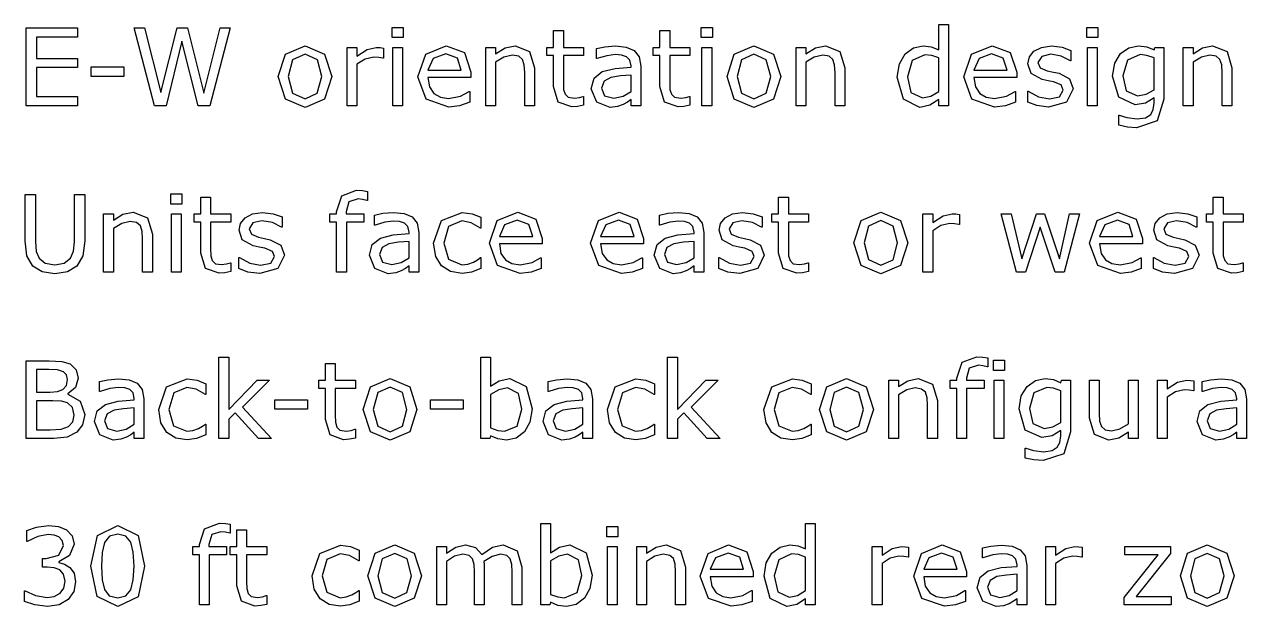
# Model space of a CAD drawing. Extents: x -17 to 192, y 167 to 459.
# Drawn here: x 4.96 to 32.18, y 185.7 to 198.66 of the extents above; entities that cross this region are included whole.
import ezdxf

# ---------------------------------------------------------------- set-up
doc = ezdxf.new("R2010")
doc.units = 0

msp = doc.modelspace()

# ---------------------------------------------------------------- linework, layer by layer
at = {"layer": 'Layer 1', "color": 7}
for points in [[(6.135664, 196.850332), (4.995038, 196.850332), (4.995038, 198.58162), (6.135664, 198.58162), (6.135664, 198.376981), (5.225256, 198.376981), (5.225256, 197.902592), (6.135664, 197.902592), (6.135664, 197.697953), (5.225256, 197.697953), (5.225256, 197.054971), (6.135664, 197.054971), (6.135664, 196.850332)], [(9.538941, 198.58162), (9.088969, 196.850332), (8.829682, 196.850332), (8.465752, 198.287452), (8.10996, 196.850332), (7.856487, 196.850332), (7.398376, 198.58162), (7.634408, 198.58162), (7.998339, 197.142175), (8.356456, 198.58162), (8.590163, 198.58162), (8.951768, 197.128221), (9.313373, 198.58162), (9.538941, 198.58162)], [(19.781326, 196.86196), (19.646451, 196.835216), (19.517389, 196.824765), (19.215082, 196.931736), (19.1116, 197.274736), (19.1116, 197.965393), (18.963935, 197.965393), (18.963935, 198.149101), (19.1116, 198.149101), (19.1116, 198.522335), (19.330191, 198.522335), (19.330191, 198.149101), (19.781326, 198.149101), (19.781326, 197.965393), (19.330191, 197.965393), (19.330191, 197.373569), (19.334842, 197.213112), (19.367399, 197.106144), (19.437162, 197.037543), (19.574363, 197.016614), (19.685984, 197.031722), (19.769699, 197.058464), (19.781328, 197.058464), (19.781326, 196.86196)], [(20.280132, 198.366517), (20.033636, 198.366517), (20.033636, 198.593246), (20.280132, 198.593246), (20.280132, 198.366517)], [(25.541432, 196.850332), (25.322841, 196.850332), (25.322841, 196.98637), (25.126342, 196.859635), (24.904262, 196.814288), (24.534518, 196.993347), (24.39848, 197.489826), (24.444989, 197.783995), (24.572888, 198.00375), (24.756597, 198.138624), (24.975188, 198.185132), (25.156572, 198.163039), (25.322841, 198.096764), (25.322841, 198.659519), (25.541432, 198.659519), (25.541432, 196.850332)], [(28.865643, 198.366517), (28.619147, 198.366517), (28.619147, 198.593246), (28.865643, 198.593246), (28.865643, 198.366517)], [(11.805079, 197.499129), (11.642298, 196.997998), (11.206279, 196.814288), (10.767934, 196.997998), (10.606316, 197.499129), (10.767934, 198.00026), (11.206279, 198.185132), (11.642298, 198.00026), (11.805079, 197.499129), (11.805079, 197.499129)], [(14.900235, 197.477037), (13.943317, 197.477037), (13.979362, 197.267749), (14.078193, 197.122408), (14.221207, 197.038691), (14.404917, 197.010788), (14.671179, 197.06311), (14.863028, 197.167755), (14.874653, 197.167755), (14.874653, 196.929397), (14.649086, 196.851494), (14.407241, 196.820101), (13.902621, 196.994509), (13.721237, 197.492152), (13.894482, 197.997934), (14.352593, 198.185132), (14.757219, 198.031653), (14.900233, 197.595633), (14.900235, 197.477037)], [(16.317588, 196.850332), (16.098997, 196.850332), (16.098997, 197.58982), (16.088533, 197.757251), (16.050163, 197.880499), (15.966447, 197.95259), (15.824596, 197.977011), (15.637398, 197.932828), (15.4502, 197.820045), (15.4502, 196.850332), (15.231609, 196.850332), (15.231609, 198.149088), (15.4502, 198.149088), (15.4502, 198.004911), (15.661815, 198.137462), (15.88622, 198.185132), (16.20713, 198.058397), (16.317588, 197.693304), (16.317588, 196.850332)], [(18.686045, 196.850332), (18.468617, 196.850332), (18.468617, 196.988696), (18.389552, 196.932885), (18.294209, 196.877073), (18.168635, 196.832891), (18.002367, 196.814291), (17.704711, 196.930562), (17.582626, 197.227056), (17.645412, 197.465413), (17.826796, 197.60959), (18.111662, 197.680517), (18.468617, 197.70842), (18.468617, 197.742141), (18.441874, 197.865389), (18.36746, 197.942126), (18.255839, 197.978173), (18.119801, 197.987486), (17.927953, 197.964229), (17.709362, 197.899118), (17.697736, 197.899118), (17.697736, 198.121196), (17.882608, 198.159565), (18.120966, 198.180494), (18.359323, 198.157237), (18.536056, 198.080497), (18.647677, 197.942134), (18.686047, 197.731682), (18.686045, 196.850332)], [(21.805618, 197.499129), (21.642838, 196.997998), (21.206818, 196.814288), (20.768474, 196.997998), (20.606856, 197.499129), (20.768474, 198.00026), (21.206818, 198.185132), (21.642838, 198.00026), (21.805618, 197.499129), (21.805618, 197.499129)], [(23.229948, 196.850332), (23.011357, 196.850332), (23.011357, 197.58982), (23.000893, 197.757251), (22.962523, 197.880499), (22.878807, 197.95259), (22.736956, 197.977011), (22.549758, 197.932828), (22.362561, 197.820045), (22.362561, 196.850332), (22.14397, 196.850332), (22.14397, 198.149088), (22.362561, 198.149088), (22.362561, 198.004911), (22.574175, 198.137462), (22.79858, 198.185132), (23.11949, 198.058397), (23.229948, 197.693304), (23.229948, 196.850332)], [(27.058779, 197.477037), (26.101862, 197.477037), (26.137906, 197.267749), (26.236738, 197.122408), (26.379752, 197.038691), (26.563461, 197.010788), (26.829724, 197.06311), (27.021573, 197.167755), (27.033189, 197.167755), (27.033189, 196.929397), (26.807621, 196.851494), (26.565776, 196.820101), (26.061156, 196.994509), (25.879773, 197.492152), (26.053018, 197.997934), (26.511129, 198.185132), (26.915753, 198.031653), (27.058768, 197.595633), (27.058779, 197.477037)], [(28.318004, 197.224728), (28.170337, 196.932885), (27.7692, 196.818939), (27.504101, 196.852658), (27.302949, 196.928233), (27.302949, 197.173568), (27.314565, 197.173568), (27.544784, 197.049156), (27.78779, 197.003811), (28.013357, 197.05032), (28.094749, 197.196822), (28.050566, 197.313093), (27.880807, 197.380533), (27.758723, 197.404954), (27.622685, 197.435185), (27.379676, 197.567736), (27.308752, 197.784), (27.341306, 197.935154), (27.442464, 198.061889), (27.607569, 198.147932), (27.833137, 198.180486), (28.068004, 198.151419), (28.266831, 198.082818), (28.266831, 197.849112), (28.255215, 197.849112), (28.051741, 197.952595), (27.816873, 197.995614), (27.614559, 197.949106), (27.532007, 197.813068), (27.582003, 197.692145), (27.740133, 197.62587), (27.875007, 197.597964), (28.000581, 197.572379), (28.235451, 197.452621), (28.318004, 197.224728), (28.318004, 197.224728)], [(30.337645, 196.997998), (30.187653, 196.513145), (29.726056, 196.358501), (29.523743, 196.373609), (29.330732, 196.414305), (29.330732, 196.637546), (29.342347, 196.637546), (29.512104, 196.586387), (29.744648, 196.554994), (29.92952, 196.581735), (30.043466, 196.656149), (30.101603, 196.765446), (30.119039, 196.908461), (30.119039, 197.027058), (29.929515, 196.908461), (29.70046, 196.870091), (29.330716, 197.037522), (29.194678, 197.511911), (29.241187, 197.800264), (29.370248, 198.010716), (29.553958, 198.138616), (29.769059, 198.185124), (29.957421, 198.161867), (30.119039, 198.093266), (30.132982, 198.149077), (30.337621, 198.149077), (30.337645, 196.997998)], [(31.85383, 196.850332), (31.635239, 196.850332), (31.635239, 197.58982), (31.624762, 197.757251), (31.586392, 197.880499), (31.502675, 197.95259), (31.360825, 197.977011), (31.173627, 197.932828), (30.986429, 197.820045), (30.986429, 196.850332), (30.767838, 196.850332), (30.767838, 198.149088), (30.986429, 198.149088), (30.986429, 198.004911), (31.198043, 198.137462), (31.422449, 198.185132), (31.743359, 198.058397), (31.853817, 197.693304), (31.85383, 196.850332)], [(11.579511, 197.499129), (11.48068, 197.873525), (11.206279, 197.996773), (10.929552, 197.873525), (10.831883, 197.499129), (10.930714, 197.128221), (11.206279, 197.002647), (11.479517, 197.127059), (11.579511, 197.499129), (11.579511, 197.499129)], [(12.953844, 197.91073), (12.942216, 197.91073), (12.846873, 197.927002), (12.73874, 197.932823), (12.543404, 197.887476), (12.362019, 197.772367), (12.362019, 196.850332), (12.143428, 196.850332), (12.143428, 198.149088), (12.362019, 198.149088), (12.362019, 197.957239), (12.591075, 198.104905), (12.794551, 198.149088), (12.877104, 198.145595), (12.953843, 198.135144), (12.953844, 197.91073)], [(13.380562, 196.850332), (13.161971, 196.850332), (13.161971, 198.149088), (13.380562, 198.149088), (13.380562, 196.850332)], [(14.687457, 197.644467), (14.600253, 197.91073), (14.340967, 198.004911), (14.060752, 197.90143), (13.943317, 197.644467), (14.687457, 197.644467)], [(20.266179, 196.850332), (20.047588, 196.850332), (20.047588, 198.149088), (20.266179, 198.149088), (20.266179, 196.850332)], [(21.580051, 197.499129), (21.48122, 197.873525), (21.206818, 197.996773), (20.930091, 197.873525), (20.832423, 197.499129), (20.931254, 197.128221), (21.206818, 197.002647), (21.480057, 197.127059), (21.580051, 197.499129), (21.580051, 197.499129)], [(25.322841, 197.170081), (25.322841, 197.915382), (25.164711, 197.970029), (25.012395, 197.985136), (24.726367, 197.857237), (24.624047, 197.49447), (24.703112, 197.142167), (24.956585, 197.022406), (25.144945, 197.063102), (25.322841, 197.170073), (25.322841, 197.170081)], [(26.846001, 197.644467), (26.758797, 197.91073), (26.499511, 198.004911), (26.219297, 197.90143), (26.101862, 197.644467), (26.846001, 197.644467)], [(28.851691, 196.850332), (28.633101, 196.850332), (28.633101, 198.149088), (28.851691, 198.149088), (28.851691, 196.850332)], [(30.119055, 197.207286), (30.119055, 197.915382), (29.956272, 197.971193), (29.807445, 197.988629), (29.523743, 197.867704), (29.420259, 197.516565), (29.496999, 197.185191), (29.751636, 197.072407), (29.942321, 197.108451), (30.119055, 197.207281), (30.119055, 197.207286)], [(7.171646, 197.502616), (6.44611, 197.502616), (6.44611, 197.713068), (7.171646, 197.713068), (7.171646, 197.502616)], [(18.468617, 197.170081), (18.468617, 197.531686), (18.232585, 197.51425), (18.018645, 197.480532), (17.866329, 197.396815), (17.808193, 197.242174), (17.87563, 197.073579), (18.081432, 197.017768), (18.291884, 197.061951), (18.468617, 197.170086), (18.468617, 197.170081)], [(12.595727, 194.743775), (12.584101, 194.743775), (12.489921, 194.764677), (12.387602, 194.776319), (12.182963, 194.713533), (12.120177, 194.48914), (12.120177, 194.444955), (12.514338, 194.444955), (12.514338, 194.261255), (12.127151, 194.261255), (12.127151, 193.14617), (11.90856, 193.14617), (11.90856, 194.261229), (11.760895, 194.261229), (11.760895, 194.444929), (11.90856, 194.444929), (11.90856, 194.48795), (12.02367, 194.84257), (12.356207, 194.966977), (12.487594, 194.960098), (12.595727, 194.943694), (12.595727, 194.743775)], [(6.298445, 193.841468), (6.256587, 193.512432), (6.121712, 193.27989), (5.912422, 193.150827), (5.63337, 193.110134), (5.349667, 193.153155), (5.146191, 193.27989), (5.010153, 193.510104), (4.969458, 193.841468), (4.969458, 194.877469), (5.199676, 194.877469), (5.199676, 193.829852), (5.218279, 193.607762), (5.283391, 193.460098), (5.421755, 193.346168), (5.633369, 193.307777), (5.844984, 193.345004), (5.98451, 193.460098), (6.04846, 193.611254), (6.068227, 193.824032), (6.068227, 194.877469), (6.298445, 194.877469), (6.298445, 193.841468)], [(8.462263, 194.662363), (8.215767, 194.662363), (8.215767, 194.889084), (8.462263, 194.889084), (8.462263, 194.662363)], [(9.555219, 193.157812), (9.420343, 193.131089), (9.291282, 193.120505), (8.988975, 193.227476), (8.885493, 193.570482), (8.885493, 194.261149), (8.737828, 194.261149), (8.737828, 194.444849), (8.885493, 194.444849), (8.885493, 194.81807), (9.104084, 194.81807), (9.104084, 194.444849), (9.555219, 194.444849), (9.555219, 194.261149), (9.104084, 194.261149), (9.104084, 193.669304), (9.108735, 193.50886), (9.141292, 193.401889), (9.211055, 193.333283), (9.348255, 193.312381), (9.459876, 193.327462), (9.543592, 193.354212), (9.55522, 193.354212), (9.555219, 193.157812)], [(22.424184, 193.157785), (22.289309, 193.131062), (22.160247, 193.120479), (21.857941, 193.22745), (21.754459, 193.570455), (21.754459, 194.261123), (21.606793, 194.261123), (21.606793, 194.444823), (21.754459, 194.444823), (21.754459, 194.818044), (21.97305, 194.818044), (21.97305, 194.444823), (22.424184, 194.444823), (22.424184, 194.261123), (21.97305, 194.261123), (21.97305, 193.669277), (21.977701, 193.508834), (22.010257, 193.401863), (22.08002, 193.333257), (22.217221, 193.312355), (22.328842, 193.327436), (22.412558, 193.354185), (22.424186, 193.354185), (22.424184, 193.157785)], [(32.106139, 193.157785), (31.971265, 193.131062), (31.842202, 193.120479), (31.539894, 193.22745), (31.436413, 193.570455), (31.436413, 194.261123), (31.288749, 194.261123), (31.288749, 194.444823), (31.436413, 194.444823), (31.436413, 194.818044), (31.655004, 194.818044), (31.655004, 194.444823), (32.106139, 194.444823), (32.106139, 194.261123), (31.655004, 194.261123), (31.655004, 193.669277), (31.65966, 193.508834), (31.692217, 193.401863), (31.76198, 193.333257), (31.89918, 193.312355), (32.010802, 193.327436), (32.094519, 193.354185), (32.106134, 193.354185), (32.106139, 193.157785)], [(7.80649, 193.14617), (7.587899, 193.14617), (7.587899, 193.885653), (7.577435, 194.053081), (7.539066, 194.17635), (7.45535, 194.248423), (7.313498, 194.272764), (7.1263, 194.228579), (6.939103, 194.115787), (6.939103, 193.14617), (6.720512, 193.14617), (6.720512, 194.444929), (6.939103, 194.444929), (6.939103, 194.300757), (7.150718, 194.433287), (7.375122, 194.480965), (7.696032, 194.35423), (7.806491, 193.989131), (7.80649, 193.14617)], [(8.448311, 193.14617), (8.22972, 193.14617), (8.22972, 194.444929), (8.448311, 194.444929), (8.448311, 193.14617)], [(10.747005, 193.520581), (10.59934, 193.228746), (10.198202, 193.11479), (9.933102, 193.148525), (9.731952, 193.22409), (9.731952, 193.469438), (9.74358, 193.469438), (9.973799, 193.345031), (10.216807, 193.299681), (10.442374, 193.346195), (10.523764, 193.492694), (10.479581, 193.608952), (10.309824, 193.676394), (10.187739, 193.700736), (10.051701, 193.730951), (9.808693, 193.863507), (9.737767, 194.079778), (9.770323, 194.230934), (9.871479, 194.357669), (10.036585, 194.443711), (10.262153, 194.476255), (10.497022, 194.447204), (10.695847, 194.378598), (10.695847, 194.144891), (10.684218, 194.144891), (10.480742, 194.24837), (10.245873, 194.291391), (10.04356, 194.244877), (9.961007, 194.108855), (10.011004, 193.987914), (10.169134, 193.921663), (10.304009, 193.893749), (10.429583, 193.868085), (10.664452, 193.748334), (10.747005, 193.520423), (10.747005, 193.520581)], [(13.74333, 193.14617), (13.525902, 193.14617), (13.525902, 193.28452), (13.446837, 193.22872), (13.351494, 193.172919), (13.22592, 193.128734), (13.059652, 193.110213), (12.761996, 193.226471), (12.63991, 193.522963), (12.702697, 193.761325), (12.884081, 193.905497), (13.168947, 193.976431), (13.525902, 194.004345), (13.525902, 194.038053), (13.499159, 194.161296), (13.424745, 194.238051), (13.313124, 194.274087), (13.177086, 194.283348), (12.985238, 194.260064), (12.766646, 194.194951), (12.755018, 194.194951), (12.755018, 194.417015), (12.93989, 194.45538), (13.178247, 194.476282), (13.416605, 194.452998), (13.593338, 194.376243), (13.704959, 194.237892), (13.743328, 194.027443), (13.74333, 193.14617)], [(15.124639, 193.227556), (14.916512, 193.14617), (14.708386, 193.117092), (14.450262, 193.157785), (14.249112, 193.283383), (14.117725, 193.494996), (14.071216, 193.793816), (14.245624, 194.293772), (14.708386, 194.475144), (14.926977, 194.443764), (15.124639, 194.367035), (15.124639, 194.124016), (15.113011, 194.124016), (14.906047, 194.243766), (14.699083, 194.285623), (14.404915, 194.160052), (14.297945, 193.793816), (14.40259, 193.432211), (14.699083, 193.306613), (14.833958, 193.324076), (14.957206, 193.369425), (15.046736, 193.420569), (15.113011, 193.468247), (15.124639, 193.468247), (15.124639, 193.227556)], [(16.491996, 193.772888), (15.535079, 193.772888), (15.571123, 193.563576), (15.669954, 193.418241), (15.812968, 193.334527), (15.996678, 193.306613), (16.26294, 193.358948), (16.454789, 193.46359), (16.466417, 193.46359), (16.466417, 193.225227), (16.24085, 193.147334), (15.999004, 193.115928), (15.494384, 193.290341), (15.313001, 193.787995), (15.486246, 194.293772), (15.944357, 194.480965), (16.348983, 194.32748), (16.491997, 193.891474), (16.491996, 193.772888)], [(18.747669, 193.772888), (17.790752, 193.772888), (17.826796, 193.563576), (17.925627, 193.418241), (18.068642, 193.334527), (18.252351, 193.306613), (18.518614, 193.358948), (18.710462, 193.46359), (18.722088, 193.46359), (18.722088, 193.225227), (18.496521, 193.147334), (18.254675, 193.115928), (17.750056, 193.290341), (17.568672, 193.787995), (17.741917, 194.293772), (18.200028, 194.480965), (18.604654, 194.32748), (18.747668, 193.891474), (18.747669, 193.772888)], [(20.088283, 193.14617), (19.870855, 193.14617), (19.870855, 193.28452), (19.79179, 193.22872), (19.696447, 193.172919), (19.570874, 193.128734), (19.404605, 193.110213), (19.106949, 193.226471), (18.984864, 193.522963), (19.047651, 193.761325), (19.229035, 193.905497), (19.513901, 193.976431), (19.870855, 194.004345), (19.870855, 194.038053), (19.844113, 194.161296), (19.769699, 194.238051), (19.658078, 194.274087), (19.52204, 194.283348), (19.330191, 194.260064), (19.1116, 194.194951), (19.099972, 194.194951), (19.099972, 194.417015), (19.284844, 194.45538), (19.523201, 194.476282), (19.761558, 194.452998), (19.938291, 194.376243), (20.049912, 194.237892), (20.088282, 194.027443), (20.088283, 193.14617)], [(21.437037, 193.520555), (21.289371, 193.22872), (20.888234, 193.114764), (20.623134, 193.148498), (20.421984, 193.224063), (20.421984, 193.469411), (20.433609, 193.469411), (20.663828, 193.345004), (20.906836, 193.299655), (21.132403, 193.346168), (21.213793, 193.492668), (21.16961, 193.608926), (20.999853, 193.676368), (20.877768, 193.70071), (20.74173, 193.730925), (20.498722, 193.863481), (20.427796, 194.079751), (20.460352, 194.230907), (20.561509, 194.357643), (20.726614, 194.443685), (20.952182, 194.476229), (21.187051, 194.447178), (21.385876, 194.378571), (21.385876, 194.144865), (21.374247, 194.144865), (21.170771, 194.248343), (20.935902, 194.291365), (20.733589, 194.244851), (20.651037, 194.108829), (20.701033, 193.987888), (20.859163, 193.921636), (20.994038, 193.893723), (21.119612, 193.868058), (21.354481, 193.748308), (21.437034, 193.520396), (21.437037, 193.520555)], [(24.632186, 193.794954), (24.469406, 193.293834), (24.033386, 193.110134), (23.595042, 193.293834), (23.433424, 193.794954), (23.595042, 194.296101), (24.033386, 194.480965), (24.469406, 194.296101), (24.632186, 193.794954), (24.632186, 193.794954)], [(25.780952, 194.206566), (25.769323, 194.206566), (25.673981, 194.22297), (25.565848, 194.228791), (25.370511, 194.183441), (25.189127, 194.068348), (25.189127, 193.14617), (24.970536, 193.14617), (24.970536, 194.444929), (25.189127, 194.444929), (25.189127, 194.253079), (25.418183, 194.400743), (25.621658, 194.444929), (25.704211, 194.441489), (25.780951, 194.43117), (25.780952, 194.206566)], [(28.457529, 194.444929), (28.119177, 193.14617), (27.916867, 193.14617), (27.583164, 194.147273), (27.25179, 193.14617), (27.05064, 193.14617), (26.708802, 194.444929), (26.936695, 194.444929), (27.17505, 193.439169), (27.49945, 194.444929), (27.679671, 194.444929), (28.012209, 193.439169), (28.237777, 194.444929), (28.457529, 194.444929)], [(29.859768, 193.772888), (28.902851, 193.772888), (28.938895, 193.563576), (29.037725, 193.418241), (29.18074, 193.334527), (29.364451, 193.306613), (29.630711, 193.358948), (29.82256, 193.46359), (29.834202, 193.46359), (29.834202, 193.225227), (29.608634, 193.147334), (29.366789, 193.115928), (28.862169, 193.290341), (28.680784, 193.787995), (28.85403, 194.293772), (29.31214, 194.480965), (29.716767, 194.32748), (29.859782, 193.891474), (29.859768, 193.772888)], [(31.11899, 193.520555), (30.971327, 193.22872), (30.57019, 193.114764), (30.305088, 193.148498), (30.103939, 193.224063), (30.103939, 193.469411), (30.115554, 193.469411), (30.345773, 193.345004), (30.588782, 193.299655), (30.81435, 193.346168), (30.895738, 193.492668), (30.851555, 193.608926), (30.681799, 193.676368), (30.559712, 193.70071), (30.423674, 193.730925), (30.180668, 193.863481), (30.109741, 194.079751), (30.142298, 194.230907), (30.243454, 194.357643), (30.408561, 194.443685), (30.634126, 194.476229), (30.868997, 194.447178), (31.067823, 194.378571), (31.067823, 194.144865), (31.056207, 194.144865), (30.852733, 194.248343), (30.617862, 194.291365), (30.415549, 194.244851), (30.332996, 194.108829), (30.382995, 193.987888), (30.541123, 193.921636), (30.675999, 193.893723), (30.801573, 193.868058), (31.036441, 193.748308), (31.118993, 193.520396), (31.11899, 193.520555)], [(16.279218, 193.940316), (16.192014, 194.206566), (15.932728, 194.300757), (15.652513, 194.197279), (15.535079, 193.940316), (16.279218, 193.940316)], [(18.534892, 193.940316), (18.447688, 194.206566), (18.188402, 194.300757), (17.908187, 194.197279), (17.790752, 193.940316), (18.534892, 193.940316)], [(24.406619, 193.794954), (24.307788, 194.169365), (24.033386, 194.292608), (23.756659, 194.169365), (23.658991, 193.794954), (23.757822, 193.424062), (24.033386, 193.29849), (24.306625, 193.422897), (24.406619, 193.794954), (24.406619, 193.794954)], [(29.646991, 193.940316), (29.559787, 194.206566), (29.300501, 194.300757), (29.020286, 194.197279), (28.902851, 193.940316), (29.646991, 193.940316)], [(13.525902, 193.465919), (13.525902, 193.827524), (13.28987, 193.810062), (13.075929, 193.776327), (12.923614, 193.692613), (12.865477, 193.537991), (12.932915, 193.369399), (13.138716, 193.313572), (13.349168, 193.357757), (13.525902, 193.465892), (13.525902, 193.465919)], [(19.870855, 193.465919), (19.870855, 193.827524), (19.634823, 193.810062), (19.420883, 193.776327), (19.268567, 193.692613), (19.210431, 193.537991), (19.277869, 193.369399), (19.48367, 193.313572), (19.694122, 193.357757), (19.870855, 193.465892), (19.870855, 193.465919)], [(6.30077, 189.974534), (6.251936, 189.746649), (6.120549, 189.583851), (5.905446, 189.474552), (5.608953, 189.442008), (4.995038, 189.442008), (4.995038, 191.173307), (5.507797, 191.173307), (5.7915, 191.159284), (5.971721, 191.101155), (6.110085, 190.972091), (6.153105, 190.784899), (6.090318, 190.57445), (5.922887, 190.436073), (5.922887, 190.426812), (6.199614, 190.272164), (6.30077, 189.974508), (6.30077, 189.974534)], [(10.459813, 189.442008), (10.171459, 189.442008), (9.650561, 190.01057), (9.50871, 189.875712), (9.50871, 189.442008), (9.290119, 189.442008), (9.290119, 191.2512), (9.50871, 191.2512), (9.50871, 190.090792), (10.140066, 190.740767), (10.41563, 190.740767), (9.812179, 190.140798), (10.459813, 189.442008)], [(12.329464, 189.453623), (12.194589, 189.4269), (12.065527, 189.416317), (11.763221, 189.523288), (11.659739, 189.866293), (11.659739, 190.556961), (11.512074, 190.556961), (11.512074, 190.740661), (11.659739, 190.740661), (11.659739, 191.113882), (11.87833, 191.113882), (11.87833, 190.740661), (12.329464, 190.740661), (12.329464, 190.556961), (11.87833, 190.556961), (11.87833, 189.965115), (11.882981, 189.804672), (11.915537, 189.697701), (11.9853, 189.629095), (12.122501, 189.608193), (12.234122, 189.623274), (12.317838, 189.650023), (12.329466, 189.650023), (12.329464, 189.453623)], [(16.26294, 190.101111), (16.216432, 189.808111), (16.093183, 189.589513), (15.911799, 189.451163), (15.694371, 189.405813), (15.50136, 189.432536), (15.338579, 189.502306), (15.324627, 189.442008), (15.119988, 189.442008), (15.119988, 191.2512), (15.338579, 191.2512), (15.338579, 190.604718), (15.533916, 190.727987), (15.76646, 190.776803), (16.129228, 190.600088), (16.26294, 190.101269), (16.26294, 190.101111)], [(20.453377, 189.442008), (20.165023, 189.442008), (19.644125, 190.01057), (19.502273, 189.875712), (19.502273, 189.442008), (19.283682, 189.442008), (19.283682, 191.2512), (19.502273, 191.2512), (19.502273, 190.090792), (20.133629, 190.740767), (20.409194, 190.740767), (19.805743, 190.140798), (20.453377, 189.442008)], [(26.412308, 191.039587), (26.400682, 191.039587), (26.306502, 191.060489), (26.204183, 191.07213), (25.999544, 191.009345), (25.936758, 190.784952), (25.936758, 190.740767), (26.330919, 190.740767), (26.330919, 190.557067), (25.943733, 190.557067), (25.943733, 189.442008), (25.725142, 189.442008), (25.725142, 190.557067), (25.577476, 190.557067), (25.577476, 190.740767), (25.725142, 190.740767), (25.725142, 190.783788), (25.840251, 191.138408), (26.172788, 191.262815), (26.304175, 191.255936), (26.412308, 191.239532), (26.412308, 191.039587)], [(26.785542, 190.958201), (26.539045, 190.958201), (26.539045, 191.184922), (26.785542, 191.184922), (26.785542, 190.958201)], [(5.913585, 190.75471), (5.892657, 190.860517), (5.825219, 190.930287), (5.692669, 190.968652), (5.499658, 190.976854), (5.225256, 190.976854), (5.225256, 190.476871), (5.522912, 190.476871), (5.694995, 190.487455), (5.813592, 190.533968), (5.890331, 190.623477), (5.913585, 190.754869), (5.913585, 190.75471)], [(7.619293, 189.442008), (7.401864, 189.442008), (7.401864, 189.580358), (7.3228, 189.524558), (7.227457, 189.468757), (7.101883, 189.424572), (6.935614, 189.406051), (6.637959, 189.522309), (6.515873, 189.818801), (6.57866, 190.057163), (6.760044, 190.201335), (7.04491, 190.272269), (7.401864, 190.300183), (7.401864, 190.333891), (7.375122, 190.457134), (7.300708, 190.533889), (7.189087, 190.569925), (7.053049, 190.579186), (6.8612, 190.555902), (6.642609, 190.490789), (6.630981, 190.490789), (6.630981, 190.712853), (6.815853, 190.751218), (7.05421, 190.77212), (7.292568, 190.748836), (7.469301, 190.672081), (7.580922, 190.53373), (7.619291, 190.323281), (7.619293, 189.442008)], [(9.000602, 189.523394), (8.792475, 189.442008), (8.584349, 189.41293), (8.326225, 189.453623), (8.125075, 189.579221), (7.993688, 189.790834), (7.947179, 190.089654), (8.121587, 190.58961), (8.584349, 190.770982), (8.80294, 190.739602), (9.000602, 190.662873), (9.000602, 190.419854), (8.988974, 190.419854), (8.78201, 190.539604), (8.575046, 190.581461), (8.280878, 190.45589), (8.173908, 190.089654), (8.278553, 189.728049), (8.575046, 189.602451), (8.709921, 189.619914), (8.833169, 189.665263), (8.922699, 189.716407), (8.988974, 189.764085), (9.000602, 189.764085), (9.000602, 189.523394)], [(13.700309, 190.090792), (13.537529, 189.589672), (13.101509, 189.405972), (12.663165, 189.589672), (12.501547, 190.090792), (12.663165, 190.591939), (13.101509, 190.776803), (13.537529, 190.591939), (13.700309, 190.090792), (13.700309, 190.090792)], [(13.474742, 190.090792), (13.375911, 190.465203), (13.101509, 190.588446), (12.824783, 190.465203), (12.727114, 190.090792), (12.825945, 189.7199), (13.101509, 189.594328), (13.374748, 189.718735), (13.474742, 190.090792), (13.474742, 190.090792)], [(16.037373, 190.09529), (15.960633, 190.447609), (15.712975, 190.568523), (15.519963, 190.526666), (15.338579, 190.420859), (15.338579, 189.67672), (15.497872, 189.618591), (15.650188, 189.602187), (15.933891, 189.720799), (16.037373, 190.095184), (16.037373, 190.09529)], [(17.612856, 189.442008), (17.395428, 189.442008), (17.395428, 189.580358), (17.316363, 189.524558), (17.22102, 189.468757), (17.095447, 189.424572), (16.929178, 189.406051), (16.631522, 189.522309), (16.509437, 189.818801), (16.572223, 190.057163), (16.753607, 190.201335), (17.038473, 190.272269), (17.395428, 190.300183), (17.395428, 190.333891), (17.368685, 190.457134), (17.294271, 190.533889), (17.182651, 190.569925), (17.046613, 190.579186), (16.854764, 190.555902), (16.636173, 190.490789), (16.624544, 190.490789), (16.624544, 190.712853), (16.809417, 190.751218), (17.047774, 190.77212), (17.286131, 190.748836), (17.462864, 190.672081), (17.574485, 190.53373), (17.612855, 190.323281), (17.612856, 189.442008)], [(18.994165, 189.523394), (18.786039, 189.442008), (18.577912, 189.41293), (18.319789, 189.453623), (18.118639, 189.579221), (17.987251, 189.790834), (17.940743, 190.089654), (18.115151, 190.58961), (18.577912, 190.770982), (18.796503, 190.739602), (18.994165, 190.662873), (18.994165, 190.419854), (18.982537, 190.419854), (18.775573, 190.539604), (18.568609, 190.581461), (18.274442, 190.45589), (18.167472, 190.089654), (18.272116, 189.728049), (18.568609, 189.602451), (18.703485, 189.619914), (18.826733, 189.665263), (18.916262, 189.716407), (18.982537, 189.764085), (18.994165, 189.764085), (18.994165, 189.523394)], [(22.481158, 189.523394), (22.273031, 189.442008), (22.064905, 189.41293), (21.806781, 189.453623), (21.605631, 189.579221), (21.474244, 189.790834), (21.427735, 190.089654), (21.602143, 190.58961), (22.064905, 190.770982), (22.283495, 190.739602), (22.481158, 190.662873), (22.481158, 190.419854), (22.469529, 190.419854), (22.262566, 190.539604), (22.055602, 190.581461), (21.761434, 190.45589), (21.654464, 190.089654), (21.759109, 189.728049), (22.055602, 189.602451), (22.190477, 189.619914), (22.313725, 189.665263), (22.403254, 189.716407), (22.469529, 189.764085), (22.481158, 189.764085), (22.481158, 189.523394)], [(23.86828, 190.090792), (23.7055, 189.589672), (23.269481, 189.405972), (22.831136, 189.589672), (22.669518, 190.090792), (22.831136, 190.591939), (23.269481, 190.776803), (23.7055, 190.591939), (23.86828, 190.090792), (23.86828, 190.090792)], [(23.642713, 190.090792), (23.543882, 190.465203), (23.269481, 190.588446), (22.992754, 190.465203), (22.895085, 190.090792), (22.993916, 189.7199), (23.269481, 189.594328), (23.542719, 189.718735), (23.642713, 190.090792), (23.642713, 190.090792)], [(25.29261, 189.442008), (25.074019, 189.442008), (25.074019, 190.181491), (25.063555, 190.348919), (25.025185, 190.472188), (24.941469, 190.544261), (24.799618, 190.568602), (24.61242, 190.524417), (24.425223, 190.411625), (24.425223, 189.442008), (24.206631, 189.442008), (24.206631, 190.740767), (24.425223, 190.740767), (24.425223, 190.596595), (24.636837, 190.729125), (24.861242, 190.776803), (25.182152, 190.650068), (25.29261, 190.284969), (25.29261, 189.442008)], [(26.771598, 189.442008), (26.553007, 189.442008), (26.553007, 190.740767), (26.771598, 190.740767), (26.771598, 189.442008)], [(28.257552, 189.589672), (28.107562, 189.104823), (27.645963, 188.950175), (27.443649, 188.965256), (27.250639, 189.005975), (27.250639, 189.229204), (27.262254, 189.229204), (27.432013, 189.178034), (27.664555, 189.146654), (27.849427, 189.173403), (27.963375, 189.247804), (28.021509, 189.357103), (28.038945, 189.50011), (28.038945, 189.618723), (27.849422, 189.50011), (27.620367, 189.461746), (27.250623, 189.629174), (27.114585, 190.103571), (27.161093, 190.391914), (27.290154, 190.602363), (27.473865, 190.730263), (27.688968, 190.776776), (27.877327, 190.753493), (28.038945, 190.684913), (28.052889, 190.740714), (28.257525, 190.740714), (28.257552, 189.589672)], [(28.038961, 189.798957), (28.038961, 190.50706), (27.876182, 190.562861), (27.727354, 190.580323), (27.443649, 190.459409), (27.340168, 190.108281), (27.416908, 189.776891), (27.671543, 189.664125), (27.862228, 189.700162), (28.038961, 189.798983), (28.038961, 189.798957)], [(29.764437, 189.442008), (29.545843, 189.442008), (29.545843, 189.586179), (29.33423, 189.452485), (29.110988, 189.405972), (28.792404, 189.530379), (28.678456, 189.897805), (28.678456, 190.740767), (28.897049, 190.740767), (28.897049, 190.001284), (28.906362, 189.831527), (28.945896, 189.71175), (29.027285, 189.63735), (29.172625, 189.614066), (29.357497, 189.658252), (29.545857, 189.771043), (29.545857, 190.74074), (29.76445, 190.74074), (29.764437, 189.442008)], [(31.005056, 190.502404), (30.99344, 190.502404), (30.898095, 190.518808), (30.789963, 190.524629), (30.594627, 190.479279), (30.413242, 190.364186), (30.413242, 189.442008), (30.194651, 189.442008), (30.194651, 190.740767), (30.413242, 190.740767), (30.413242, 190.548917), (30.642299, 190.696581), (30.845774, 190.740767), (30.928327, 190.737327), (31.005066, 190.727008), (31.005056, 190.502404)], [(32.178238, 189.442008), (31.960811, 189.442008), (31.960811, 189.580358), (31.881746, 189.524558), (31.786404, 189.468757), (31.66083, 189.424572), (31.494561, 189.406051), (31.196905, 189.522309), (31.074818, 189.818801), (31.137606, 190.057163), (31.318989, 190.201335), (31.603855, 190.272269), (31.960811, 190.300183), (31.960811, 190.333891), (31.934067, 190.457134), (31.859653, 190.533889), (31.748034, 190.569925), (31.611996, 190.579186), (31.420147, 190.555902), (31.201556, 190.490789), (31.189941, 190.490789), (31.189941, 190.712853), (31.374813, 190.751218), (31.613171, 190.77212), (31.851528, 190.748836), (32.028262, 190.672081), (32.139881, 190.53373), (32.178251, 190.323281), (32.178238, 189.442008)], [(6.06125, 189.965221), (6.029857, 190.131511), (5.915911, 190.236154), (5.779873, 190.273354), (5.586861, 190.282615), (5.225256, 190.282615), (5.225256, 189.638487), (5.529888, 189.638487), (5.777547, 189.653569), (5.935677, 189.711697), (6.03102, 189.815176), (6.06125, 189.965168), (6.06125, 189.965221)], [(11.262089, 190.094284), (10.536553, 190.094284), (10.536553, 190.304734), (11.262089, 190.304734), (11.262089, 190.094284)], [(14.72699, 190.094232), (14.001453, 190.094232), (14.001453, 190.304681), (14.72699, 190.304681), (14.72699, 190.094232)], [(7.401864, 189.761757), (7.401864, 190.123362), (7.165833, 190.1059), (6.951892, 190.072165), (6.799576, 189.988451), (6.74144, 189.833829), (6.808878, 189.665237), (7.014679, 189.60941), (7.225131, 189.653595), (7.401864, 189.76173), (7.401864, 189.761757)], [(17.395428, 189.761757), (17.395428, 190.123362), (17.159396, 190.1059), (16.945456, 190.072165), (16.79314, 189.988451), (16.735004, 189.833829), (16.802442, 189.665237), (17.008243, 189.60941), (17.218695, 189.653595), (17.395428, 189.76173), (17.395428, 189.761757)], [(31.960811, 189.761757), (31.960811, 190.123362), (31.72478, 190.1059), (31.510838, 190.072165), (31.358523, 189.988451), (31.300386, 189.833829), (31.367823, 189.665237), (31.573626, 189.60941), (31.784078, 189.653595), (31.960811, 189.76173), (31.960811, 189.761757)], [(9.541266, 187.335425), (9.529638, 187.335425), (9.435457, 187.356327), (9.333138, 187.367968), (9.1285, 187.305183), (9.065713, 187.08079), (9.065713, 187.036605), (9.459874, 187.036605), (9.459874, 186.852905), (9.072691, 186.852905), (9.072691, 185.737846), (8.854099, 185.737846), (8.854099, 186.852905), (8.706434, 186.852905), (8.706434, 187.036605), (8.854099, 187.036605), (8.854099, 187.079626), (8.969209, 187.434246), (9.301746, 187.558653), (9.433133, 187.551774), (9.541266, 187.53537), (9.541266, 187.335425)], [(5.969395, 186.571521), (6.06125, 186.445949), (6.097295, 186.250608), (6.054274, 186.033174), (5.933351, 185.861089), (5.72755, 185.740174), (5.469427, 185.70181), (5.185723, 185.736682), (4.956668, 185.811109), (4.956668, 186.054102), (4.974109, 186.054102), (5.206653, 185.945967), (5.464776, 185.902946), (5.620581, 185.927287), (5.754293, 185.999386), (5.833358, 186.112152), (5.8601, 186.267964), (5.82987, 186.421449), (5.748479, 186.517943), (5.621743, 186.566785), (5.461288, 186.580807), (5.356643, 186.580807), (5.356643, 186.773821), (5.438034, 186.773821), (5.719412, 186.847084), (5.825219, 187.063354), (5.798476, 187.172653), (5.724062, 187.250546), (5.617092, 187.292403), (5.488031, 187.304045), (5.253162, 187.264516), (5.018293, 187.152889), (5.006664, 187.152889), (5.006664, 187.395908), (5.226418, 187.470335), (5.493843, 187.505208), (5.717085, 187.481924), (5.891493, 187.407497), (6.018229, 187.272639), (6.061249, 187.087775), (5.95893, 186.835442), (5.71941, 186.700584), (5.71941, 186.68418), (5.847309, 186.644651), (5.969395, 186.571415), (5.969395, 186.571521)], [(7.633245, 186.604064), (7.486743, 185.919218), (7.034445, 185.70181), (6.57866, 185.92271), (6.435645, 186.601736), (6.580985, 187.28309), (7.034445, 187.504017), (7.489068, 187.279598), (7.633245, 186.604064), (7.633245, 186.604064)], [(7.327451, 186.076195), (7.382098, 186.297122), (7.397214, 186.604064), (7.382098, 186.911033), (7.326288, 187.131934), (7.214667, 187.266818), (7.034445, 187.312168), (6.853061, 187.266818), (6.740278, 187.129632), (6.68563, 186.905213), (6.671679, 186.601736), (6.684469, 186.298286), (6.739116, 186.079687), (6.847249, 185.94131), (7.034447, 185.893659), (7.215831, 185.939008), (7.327452, 186.076195), (7.327451, 186.076195)], [(10.354006, 185.749461), (10.219131, 185.722738), (10.090069, 185.712155), (9.787762, 185.819126), (9.68428, 186.162131), (9.68428, 186.852799), (9.536615, 186.852799), (9.536615, 187.036499), (9.68428, 187.036499), (9.68428, 187.40972), (9.902872, 187.40972), (9.902872, 187.036499), (10.354006, 187.036499), (10.354006, 186.852799), (9.902872, 186.852799), (9.902872, 186.260953), (9.907523, 186.10051), (9.940079, 185.993539), (10.009842, 185.924933), (10.147043, 185.904031), (10.258664, 185.919112), (10.342379, 185.945861), (10.354008, 185.945861), (10.354006, 185.749461)], [(17.600066, 186.397107), (17.553558, 186.104108), (17.430309, 185.88551), (17.248925, 185.747159), (17.031497, 185.70181), (16.838486, 185.728533), (16.675705, 185.798303), (16.661753, 185.737846), (16.457114, 185.737846), (16.457114, 187.547038), (16.675705, 187.547038), (16.675705, 186.900556), (16.871042, 187.023825), (17.103586, 187.072641), (17.466354, 186.895926), (17.600066, 186.397107), (17.600066, 186.397107)], [(18.175612, 187.254039), (17.929116, 187.254039), (17.929116, 187.48076), (18.175612, 187.48076), (18.175612, 187.254039)], [(22.573012, 185.737846), (22.354421, 185.737846), (22.354421, 185.873895), (22.157922, 185.747159), (21.935843, 185.70181), (21.566098, 185.880853), (21.43006, 186.377343), (21.476569, 186.671506), (21.604468, 186.891269), (21.788177, 187.026127), (22.006769, 187.072641), (22.188153, 187.050416), (22.354421, 186.984138), (22.354421, 187.546906), (22.573012, 187.546906), (22.573012, 185.737846)], [(12.415506, 185.819232), (12.207379, 185.737846), (11.999252, 185.708768), (11.741129, 185.749461), (11.539979, 185.875059), (11.408592, 186.086672), (11.362083, 186.385492), (11.536491, 186.885448), (11.999252, 187.06682), (12.217843, 187.03544), (12.415506, 186.958711), (12.415506, 186.715692), (12.403877, 186.715692), (12.196914, 186.835442), (11.98995, 186.877299), (11.695782, 186.751728), (11.588812, 186.385492), (11.693457, 186.023887), (11.98995, 185.898289), (12.124825, 185.915752), (12.248073, 185.961075), (12.337602, 186.012245), (12.403877, 186.059923), (12.415506, 186.059923), (12.415506, 185.819232)], [(13.802628, 186.38663), (13.639848, 185.88551), (13.203829, 185.70181), (12.765484, 185.88551), (12.603866, 186.38663), (12.765484, 186.887777), (13.203829, 187.072641), (13.639848, 186.887777), (13.802628, 186.38663), (13.802628, 186.38663)], [(16.03621, 185.737846), (15.817619, 185.737846), (15.817619, 186.477329), (15.809481, 186.638963), (15.778087, 186.76337), (15.701348, 186.838935), (15.557171, 186.864599), (15.373461, 186.818085), (15.189752, 186.701828), (15.195565, 186.639042), (15.197893, 186.569272), (15.197893, 185.737846), (14.979302, 185.737846), (14.979302, 186.477329), (14.971163, 186.640127), (14.93977, 186.764534), (14.863031, 186.838935), (14.718854, 186.864599), (14.538632, 186.820414), (14.359574, 186.707622), (14.359574, 185.737846), (14.140983, 185.737846), (14.140983, 187.036605), (14.359574, 187.036605), (14.359574, 186.892433), (14.563049, 187.024963), (14.780478, 187.072641), (15.004882, 187.01684), (15.143246, 186.862191), (15.385091, 187.022661), (15.618798, 187.072641), (15.933894, 186.942413), (16.036213, 186.580807), (16.03621, 185.737846)], [(18.161659, 185.737846), (17.943068, 185.737846), (17.943068, 187.036605), (18.161659, 187.036605), (18.161659, 185.737846)], [(19.680169, 185.737846), (19.461578, 185.737846), (19.461578, 186.477329), (19.451114, 186.644757), (19.412744, 186.768026), (19.329029, 186.840099), (19.187177, 186.86444), (18.999979, 186.820255), (18.812782, 186.707463), (18.812782, 185.737846), (18.594191, 185.737846), (18.594191, 187.036605), (18.812782, 187.036605), (18.812782, 186.892433), (19.024396, 187.024963), (19.248801, 187.072641), (19.569711, 186.945906), (19.68017, 186.580807), (19.680169, 185.737846)], [(21.188215, 186.364564), (20.231298, 186.364564), (20.267342, 186.155252), (20.366173, 186.009917), (20.509187, 185.926203), (20.692897, 185.898289), (20.959159, 185.950624), (21.151008, 186.055266), (21.162636, 186.055266), (21.162636, 185.816903), (20.937069, 185.73901), (20.695224, 185.707604), (20.190604, 185.882017), (20.00922, 186.379671), (20.182465, 186.885448), (20.640576, 187.072641), (21.045202, 186.919156), (21.188216, 186.48315), (21.188215, 186.364564)], [(24.65079, 186.798242), (24.639161, 186.798242), (24.543818, 186.814646), (24.435686, 186.820467), (24.240349, 186.775117), (24.058965, 186.660024), (24.058965, 185.737846), (23.840374, 185.737846), (23.840374, 187.036605), (24.058965, 187.036605), (24.058965, 186.844755), (24.28802, 186.992419), (24.491496, 187.036605), (24.574049, 187.033165), (24.650789, 187.022582), (24.65079, 186.798242)], [(25.943733, 186.364564), (24.986816, 186.364564), (25.02286, 186.155252), (25.121691, 186.009917), (25.264705, 185.926203), (25.448414, 185.898289), (25.714677, 185.950624), (25.906526, 186.055266), (25.918151, 186.055266), (25.918151, 185.816903), (25.692584, 185.73901), (25.450739, 185.707604), (24.946119, 185.882017), (24.764735, 186.379671), (24.93798, 186.885448), (25.396091, 187.072641), (25.800717, 186.919156), (25.943731, 186.48315), (25.943733, 186.364564)], [(27.284347, 185.737846), (27.066918, 185.737846), (27.066918, 185.876196), (26.987852, 185.820396), (26.89251, 185.764595), (26.766936, 185.72041), (26.600669, 185.701889), (26.303013, 185.818147), (26.180927, 186.114639), (26.243714, 186.353001), (26.425098, 186.497173), (26.709963, 186.568107), (27.066918, 186.596021), (27.066918, 186.629729), (27.040176, 186.752972), (26.965762, 186.829727), (26.85414, 186.865763), (26.718102, 186.875024), (26.526255, 186.85174), (26.307663, 186.786627), (26.296038, 186.786627), (26.296038, 187.008691), (26.48091, 187.047056), (26.719267, 187.067958), (26.957625, 187.044674), (27.134359, 186.967919), (27.245978, 186.829568), (27.284348, 186.619119), (27.284347, 185.737846)], [(28.515666, 186.798242), (28.50405, 186.798242), (28.408708, 186.814646), (28.300576, 186.820467), (28.105239, 186.775117), (27.923854, 186.660024), (27.923854, 185.737846), (27.705264, 185.737846), (27.705264, 187.036605), (27.923854, 187.036605), (27.923854, 186.844755), (28.152912, 186.992419), (28.356387, 187.036605), (28.438939, 187.033165), (28.515679, 187.022582), (28.515666, 186.798242)], [(30.500424, 185.737846), (29.451654, 185.737846), (29.451654, 185.899453), (30.208584, 186.854042), (29.467932, 186.854042), (29.467932, 187.036605), (30.48066, 187.036605), (30.48066, 186.880792), (29.720241, 185.92271), (30.500424, 185.92271), (30.500424, 185.737846)], [(31.902664, 186.38663), (31.739882, 185.88551), (31.303862, 185.70181), (30.86552, 185.88551), (30.703902, 186.38663), (30.86552, 186.887777), (31.303862, 187.072641), (31.739882, 186.887777), (31.902664, 186.38663), (31.902664, 186.38663)], [(13.577061, 186.38663), (13.47823, 186.761041), (13.203829, 186.884284), (12.927102, 186.761041), (12.829433, 186.38663), (12.928264, 186.015738), (13.203829, 185.890166), (13.477067, 186.014573), (13.577061, 186.38663), (13.577061, 186.38663)], [(17.374499, 186.391287), (17.297759, 186.743605), (17.050101, 186.86452), (16.857089, 186.822663), (16.675705, 186.716856), (16.675705, 185.972716), (16.834998, 185.914587), (16.987314, 185.898183), (17.271017, 186.016796), (17.374499, 186.391181), (17.374499, 186.391287)], [(20.975438, 186.531992), (20.888234, 186.798242), (20.628947, 186.892433), (20.348732, 186.788955), (20.231298, 186.531992), (20.975438, 186.531992)], [(22.354421, 186.057595), (22.354421, 186.802898), (22.196292, 186.857535), (22.043976, 186.872616), (21.757947, 186.744717), (21.655628, 186.381947), (21.734693, 186.029628), (21.988165, 185.909878), (22.176526, 185.950571), (22.354421, 186.057542), (22.354421, 186.057595)], [(25.730955, 186.531992), (25.643751, 186.798242), (25.384465, 186.892433), (25.10425, 186.788955), (24.986816, 186.531992), (25.730955, 186.531992)], [(31.677096, 186.38663), (31.578264, 186.761041), (31.303862, 186.884284), (31.027138, 186.761041), (30.92947, 186.38663), (31.028299, 186.015738), (31.303862, 185.890166), (31.577103, 186.014573), (31.677096, 186.38663), (31.677096, 186.38663)], [(27.066918, 186.057595), (27.066918, 186.4192), (26.830886, 186.401738), (26.616947, 186.368003), (26.464631, 186.284289), (26.406494, 186.129667), (26.473932, 185.961048), (26.679732, 185.905248), (26.890184, 185.949433), (27.066918, 186.057568), (27.066918, 186.057595)]]:
    msp.add_lwpolyline(points, dxfattribs=at)
for points in [[(13.394514, 198.366517), (13.148018, 198.366517), (13.148018, 198.593246), (13.394514, 198.593246), (13.394514, 198.366517)], [(17.412869, 196.861947), (17.277993, 196.835203), (17.148932, 196.824752), (16.846625, 196.931723), (16.743143, 197.274723), (16.743143, 197.96538), (16.595478, 197.96538), (16.595478, 198.149088), (16.743143, 198.149088), (16.743143, 198.522322), (16.961734, 198.522322), (16.961734, 198.149088), (17.412869, 198.149088), (17.412869, 197.96538), (16.961734, 197.96538), (16.961734, 197.373555), (16.966385, 197.213099), (16.998942, 197.106131), (17.068705, 197.03753), (17.205905, 197.016601), (17.317526, 197.031709), (17.401242, 197.05845), (17.412869, 197.05845), (17.412869, 196.861947)]]:
    msp.add_lwpolyline(points, close=True, dxfattribs=at)

doc.saveas('drawing.dxf')
